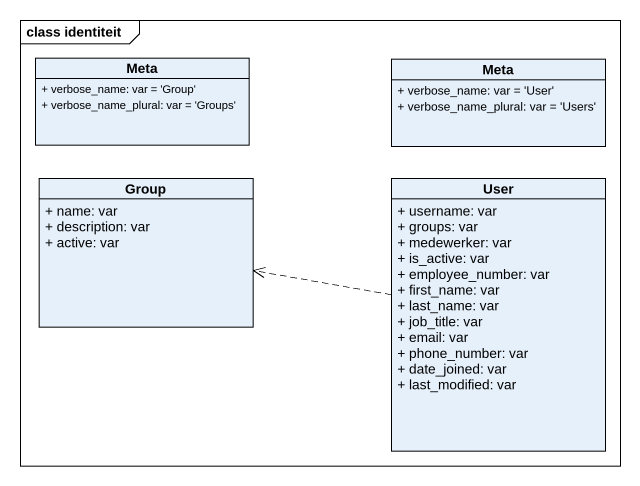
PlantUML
@startuml
mainframe class identiteit
hide circle
hide empty members
skinparam classAttributeIconSize 0
class Meta {
  + verbose_name: var = 'Group'
  + verbose_name_plural: var = 'Groups'
}
class "Meta" as Meta_2 {
  + verbose_name: var = 'User'
  + verbose_name_plural: var = 'Users'
}
class "Group" as Group_ {
  + name: var
  + description: var
  + active: var
}
class User {
  + username: var
  + groups: var
  + medewerker: var
  + is_active: var
  + employee_number: var
  + first_name: var
  + last_name: var
  + job_title: var
  + email: var
  + phone_number: var
  + date_joined: var
  + last_modified: var
}
User .left.> Group_
@enduml
